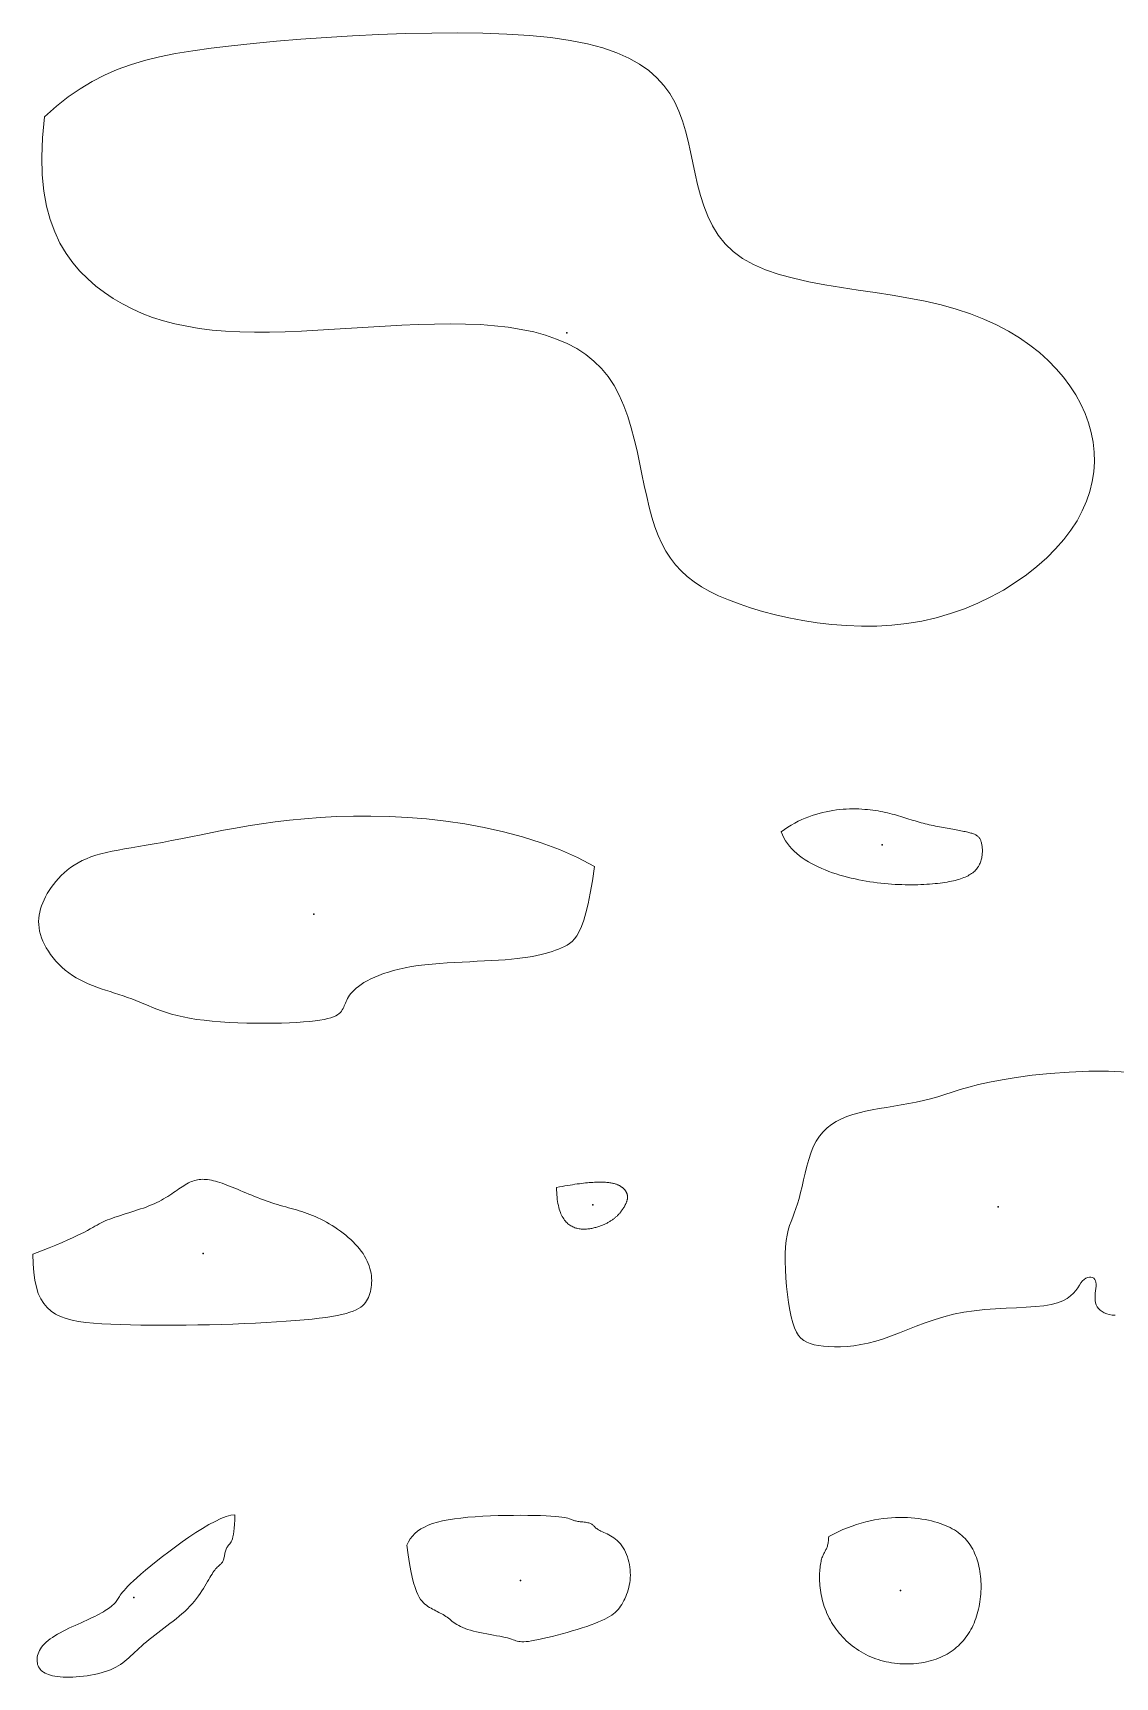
# Model space of a CAD drawing. Header units: millimetres. Extents: x 5 to 144, y 86 to 145.
# Drawn here: x 5.3 to 43.6, y 86.1 to 144.2 of the extents above; entities that cross this region are included whole.
import ezdxf

# ---------------------------------------------------------------- set-up
doc = ezdxf.new("R2010")
doc.units = ezdxf.units.MM
doc.layers.add('CONTOURS', color=1, linetype='Continuous')
doc.layers.add('DIMENSIONS', color=5, linetype='Continuous')

msp = doc.modelspace()

# ---------------------------------------------------------------- linework, layer by layer
at = {"layer": 'CONTOURS', "lineweight": 5}
for points in [[(5.697, 141.233), (5.629, 140.491), (5.605, 139.808), (5.623, 139.18), (5.681, 138.605), (5.775, 138.079), (5.903, 137.599), (6.062, 137.162), (6.249, 136.764), (6.463, 136.402), (6.699, 136.072), (6.956, 135.773), (7.23, 135.5), (7.519, 135.249), (7.821, 135.019), (8.135, 134.807), (8.462, 134.614), (8.802, 134.439), (9.157, 134.282), (9.527, 134.142), (9.912, 134.019), (10.315, 133.913), (10.735, 133.824), (11.173, 133.751), (11.63, 133.693), (12.107, 133.652), (12.605, 133.625), (13.123, 133.614), (13.662, 133.616), (14.218, 133.63), (14.789, 133.653), (15.37, 133.683), (15.959, 133.718), (16.553, 133.756), (17.15, 133.794), (17.744, 133.83), (18.335, 133.862), (18.918, 133.888), (19.49, 133.905), (20.049, 133.911), (20.592, 133.905), (21.115, 133.883), (21.619, 133.845), (22.101, 133.79), (22.563, 133.717), (23.002, 133.624), (23.419, 133.51), (23.811, 133.375), (24.18, 133.217), (24.524, 133.035), (24.842, 132.828), (25.133, 132.595), (25.398, 132.334), (25.634, 132.045), (25.843, 131.727), (26.025, 131.384), (26.185, 131.018), (26.325, 130.635), (26.448, 130.239), (26.557, 129.833), (26.655, 129.422), (26.745, 129.009), (26.83, 128.6), (26.913, 128.197), (26.997, 127.805), (27.084, 127.429), (27.179, 127.071), (27.284, 126.737), (27.4, 126.426), (27.53, 126.138), (27.674, 125.87), (27.835, 125.622), (28.014, 125.391), (28.211, 125.177), (28.43, 124.977), (28.671, 124.79), (28.936, 124.616), (29.226, 124.451), (29.542, 124.296), (29.887, 124.148), (30.262, 124.005), (30.666, 123.869), (31.096, 123.74), (31.55, 123.621), (32.024, 123.513), (32.516, 123.419), (33.022, 123.341), (33.54, 123.281), (34.066, 123.24), (34.598, 123.221), (35.133, 123.225), (35.667, 123.255), (36.198, 123.312), (36.722, 123.399), (37.238, 123.517), (37.742, 123.663), (38.234, 123.837), (38.71, 124.035), (39.17, 124.257), (39.61, 124.499), (40.03, 124.76), (40.426, 125.038), (40.798, 125.332), (41.143, 125.638), (41.46, 125.955), (41.745, 126.28), (41.998, 126.613), (42.217, 126.951), (42.401, 127.293), (42.552, 127.637), (42.669, 127.984), (42.755, 128.333), (42.808, 128.682), (42.831, 129.031), (42.823, 129.378), (42.785, 129.724), (42.718, 130.068), (42.622, 130.408), (42.499, 130.743), (42.348, 131.074), (42.171, 131.398), (41.967, 131.716), (41.737, 132.026), (41.48, 132.326), (41.196, 132.616), (40.885, 132.895), (40.547, 133.161), (40.182, 133.414), (39.789, 133.652), (39.369, 133.874), (38.921, 134.079), (38.445, 134.266), (37.941, 134.434), (37.409, 134.581), (36.851, 134.709), (36.273, 134.822), (35.681, 134.923), (35.081, 135.017), (34.481, 135.108), (33.886, 135.2), (33.301, 135.297), (32.735, 135.403), (32.192, 135.523), (31.679, 135.66), (31.203, 135.82), (30.769, 136.005), (30.384, 136.22), (30.051, 136.467), (29.768, 136.745), (29.528, 137.049), (29.327, 137.376), (29.158, 137.722), (29.018, 138.083), (28.9, 138.456), (28.8, 138.837), (28.711, 139.223), (28.63, 139.609), (28.549, 139.993), (28.465, 140.37), (28.372, 140.737), (28.264, 141.09), (28.138, 141.429), (27.988, 141.751), (27.811, 142.057), (27.603, 142.346), (27.359, 142.616), (27.074, 142.868), (26.746, 143.1), (26.368, 143.311), (25.938, 143.501), (25.451, 143.669), (24.903, 143.814), (24.289, 143.936), (23.606, 144.033), (22.857, 144.107), (22.051, 144.159), (21.198, 144.19), (20.31, 144.202), (19.394, 144.197), (18.462, 144.177), (17.524, 144.143), (16.589, 144.097), (15.667, 144.041), (14.768, 143.976), (13.903, 143.904), (13.081, 143.826), (12.313, 143.745), (11.602, 143.66), (10.945, 143.569), (10.336, 143.468), (9.77, 143.355), (9.241, 143.225), (8.744, 143.076), (8.273, 142.905), (7.824, 142.708), (7.389, 142.483), (6.965, 142.226), (6.545, 141.935), (6.124, 141.605), (5.697, 141.233)], [(25.156, 114.725), (24.547, 115.039), (23.916, 115.316), (23.268, 115.56), (22.606, 115.771), (21.933, 115.952), (21.254, 116.103), (20.572, 116.228), (19.891, 116.327), (19.214, 116.403), (18.545, 116.456), (17.889, 116.489), (17.248, 116.504), (16.626, 116.502), (16.026, 116.485), (15.451, 116.454), (14.898, 116.412), (14.368, 116.359), (13.86, 116.298), (13.373, 116.231), (12.907, 116.157), (12.462, 116.081), (12.037, 116.002), (11.632, 115.922), (11.245, 115.844), (10.877, 115.769), (10.527, 115.698), (10.195, 115.634), (9.879, 115.575), (9.58, 115.522), (9.296, 115.474), (9.028, 115.428), (8.773, 115.385), (8.533, 115.344), (8.306, 115.302), (8.091, 115.26), (7.889, 115.215), (7.697, 115.168), (7.517, 115.116), (7.346, 115.06), (7.185, 114.997), (7.032, 114.928), (6.888, 114.853), (6.753, 114.771), (6.625, 114.685), (6.506, 114.594), (6.394, 114.498), (6.289, 114.4), (6.192, 114.298), (6.101, 114.193), (6.017, 114.087), (5.939, 113.979), (5.867, 113.871), (5.801, 113.762), (5.741, 113.653), (5.687, 113.545), (5.639, 113.436), (5.597, 113.327), (5.562, 113.218), (5.533, 113.109), (5.513, 112.999), (5.499, 112.888), (5.494, 112.776), (5.497, 112.664), (5.508, 112.55), (5.528, 112.435), (5.557, 112.318), (5.596, 112.2), (5.643, 112.08), (5.7, 111.96), (5.765, 111.84), (5.839, 111.721), (5.92, 111.603), (6.009, 111.487), (6.106, 111.374), (6.209, 111.264), (6.32, 111.158), (6.436, 111.056), (6.559, 110.96), (6.688, 110.87), (6.822, 110.786), (6.961, 110.709), (7.104, 110.638), (7.252, 110.572), (7.402, 110.511), (7.555, 110.453), (7.709, 110.398), (7.865, 110.346), (8.021, 110.295), (8.176, 110.245), (8.332, 110.194), (8.485, 110.144), (8.637, 110.091), (8.785, 110.037), (8.931, 109.98), (9.076, 109.921), (9.22, 109.861), (9.368, 109.799), (9.519, 109.738), (9.675, 109.677), (9.839, 109.617), (10.013, 109.559), (10.197, 109.503), (10.394, 109.45), (10.606, 109.401), (10.834, 109.356), (11.08, 109.315), (11.345, 109.281), (11.627, 109.251), (11.923, 109.227), (12.229, 109.207), (12.541, 109.193), (12.857, 109.183), (13.172, 109.177), (13.484, 109.175), (13.788, 109.178), (14.082, 109.184), (14.362, 109.193), (14.624, 109.206), (14.865, 109.222), (15.082, 109.24), (15.274, 109.262), (15.443, 109.286), (15.591, 109.312), (15.718, 109.341), (15.828, 109.373), (15.921, 109.406), (16, 109.442), (16.066, 109.479), (16.12, 109.519), (16.165, 109.56), (16.203, 109.603), (16.233, 109.647), (16.26, 109.693), (16.283, 109.74), (16.305, 109.789), (16.326, 109.839), (16.347, 109.89), (16.369, 109.943), (16.393, 109.997), (16.421, 110.053), (16.454, 110.11), (16.492, 110.168), (16.537, 110.228), (16.589, 110.289), (16.65, 110.352), (16.721, 110.416), (16.803, 110.481), (16.896, 110.547), (17, 110.613), (17.115, 110.679), (17.241, 110.745), (17.379, 110.809), (17.529, 110.871), (17.69, 110.931), (17.863, 110.989), (18.048, 111.042), (18.245, 111.092), (18.455, 111.138), (18.676, 111.179), (18.911, 111.214), (19.156, 111.244), (19.409, 111.27), (19.67, 111.292), (19.936, 111.311), (20.204, 111.327), (20.474, 111.341), (20.742, 111.354), (21.007, 111.367), (21.266, 111.379), (21.519, 111.392), (21.762, 111.406), (21.994, 111.422), (22.213, 111.441), (22.419, 111.462), (22.611, 111.486), (22.791, 111.512), (22.959, 111.541), (23.117, 111.572), (23.265, 111.606), (23.404, 111.641), (23.534, 111.678), (23.656, 111.718), (23.772, 111.759), (23.882, 111.801), (23.986, 111.846), (24.086, 111.892), (24.181, 111.94), (24.273, 111.998), (24.362, 112.069), (24.448, 112.159), (24.532, 112.273), (24.614, 112.418), (24.693, 112.598), (24.772, 112.819), (24.849, 113.086), (24.926, 113.405), (25.003, 113.78), (25.079, 114.219), (25.156, 114.725)], [(31.75, 115.948), (31.795, 115.838), (31.848, 115.732), (31.908, 115.631), (31.975, 115.533), (32.048, 115.439), (32.127, 115.35), (32.212, 115.264), (32.303, 115.181), (32.399, 115.103), (32.499, 115.028), (32.605, 114.956), (32.714, 114.888), (32.827, 114.824), (32.944, 114.762), (33.064, 114.704), (33.186, 114.649), (33.312, 114.597), (33.439, 114.548), (33.568, 114.502), (33.699, 114.458), (33.831, 114.418), (33.964, 114.38), (34.097, 114.344), (34.231, 114.311), (34.364, 114.281), (34.497, 114.253), (34.629, 114.227), (34.761, 114.204), (34.892, 114.182), (35.022, 114.163), (35.152, 114.146), (35.28, 114.131), (35.407, 114.118), (35.532, 114.106), (35.657, 114.097), (35.779, 114.089), (35.901, 114.083), (36.02, 114.078), (36.138, 114.075), (36.254, 114.073), (36.368, 114.073), (36.479, 114.074), (36.589, 114.077), (36.696, 114.08), (36.801, 114.085), (36.903, 114.091), (37.003, 114.098), (37.1, 114.106), (37.194, 114.115), (37.285, 114.124), (37.373, 114.135), (37.459, 114.146), (37.541, 114.158), (37.621, 114.171), (37.697, 114.185), (37.771, 114.199), (37.842, 114.215), (37.91, 114.231), (37.976, 114.248), (38.039, 114.266), (38.099, 114.285), (38.156, 114.305), (38.211, 114.326), (38.264, 114.348), (38.314, 114.371), (38.361, 114.395), (38.406, 114.42), (38.449, 114.446), (38.489, 114.473), (38.527, 114.501), (38.563, 114.53), (38.596, 114.56), (38.627, 114.591), (38.656, 114.623), (38.683, 114.656), (38.708, 114.691), (38.731, 114.726), (38.751, 114.762), (38.77, 114.799), (38.787, 114.837), (38.802, 114.875), (38.815, 114.913), (38.827, 114.952), (38.837, 114.991), (38.846, 115.031), (38.853, 115.07), (38.859, 115.109), (38.863, 115.148), (38.866, 115.187), (38.868, 115.225), (38.869, 115.263), (38.868, 115.3), (38.867, 115.336), (38.864, 115.372), (38.861, 115.407), (38.857, 115.44), (38.852, 115.473), (38.846, 115.504), (38.84, 115.534), (38.833, 115.563), (38.826, 115.59), (38.817, 115.615), (38.809, 115.64), (38.799, 115.663), (38.788, 115.685), (38.776, 115.705), (38.764, 115.725), (38.75, 115.743), (38.735, 115.76), (38.718, 115.777), (38.701, 115.793), (38.681, 115.808), (38.661, 115.822), (38.638, 115.835), (38.614, 115.848), (38.588, 115.86), (38.56, 115.872), (38.531, 115.883), (38.499, 115.894), (38.465, 115.904), (38.429, 115.915), (38.391, 115.925), (38.35, 115.935), (38.307, 115.945), (38.261, 115.954), (38.213, 115.964), (38.163, 115.974), (38.111, 115.984), (38.056, 115.994), (37.999, 116.005), (37.941, 116.015), (37.88, 116.026), (37.818, 116.037), (37.755, 116.048), (37.69, 116.059), (37.624, 116.071), (37.557, 116.083), (37.489, 116.096), (37.419, 116.109), (37.349, 116.122), (37.278, 116.136), (37.207, 116.151), (37.135, 116.166), (37.063, 116.181), (36.991, 116.198), (36.918, 116.215), (36.846, 116.232), (36.774, 116.25), (36.702, 116.27), (36.63, 116.289), (36.559, 116.31), (36.487, 116.331), (36.416, 116.353), (36.345, 116.375), (36.273, 116.397), (36.202, 116.42), (36.129, 116.443), (36.057, 116.465), (35.983, 116.488), (35.908, 116.51), (35.833, 116.532), (35.757, 116.554), (35.679, 116.575), (35.6, 116.595), (35.519, 116.615), (35.437, 116.634), (35.353, 116.652), (35.267, 116.669), (35.18, 116.685), (35.09, 116.699), (34.998, 116.712), (34.903, 116.724), (34.806, 116.734), (34.707, 116.742), (34.604, 116.749), (34.499, 116.754), (34.392, 116.757), (34.282, 116.757), (34.171, 116.755), (34.057, 116.75), (33.941, 116.743), (33.824, 116.733), (33.706, 116.719), (33.586, 116.703), (33.465, 116.683), (33.343, 116.659), (33.22, 116.632), (33.097, 116.6), (32.973, 116.565), (32.85, 116.525), (32.726, 116.481), (32.602, 116.432), (32.478, 116.379), (32.355, 116.32), (32.232, 116.257), (32.11, 116.188), (31.989, 116.114), (31.869, 116.034), (31.75, 115.948)], [(5.292, 101.007), (5.299, 100.667), (5.322, 100.36), (5.36, 100.085), (5.414, 99.84), (5.484, 99.622), (5.571, 99.431), (5.675, 99.264), (5.797, 99.119), (5.936, 98.995), (6.093, 98.891), (6.269, 98.804), (6.463, 98.732), (6.677, 98.674), (6.91, 98.628), (7.164, 98.592), (7.437, 98.565), (7.731, 98.544), (8.047, 98.529), (8.383, 98.517), (8.739, 98.507), (9.111, 98.501), (9.496, 98.497), (9.893, 98.496), (10.299, 98.497), (10.71, 98.501), (11.125, 98.507), (11.541, 98.516), (11.955, 98.527), (12.364, 98.54), (12.767, 98.555), (13.159, 98.573), (13.54, 98.592), (13.905, 98.613), (14.253, 98.635), (14.581, 98.66), (14.886, 98.686), (15.166, 98.713), (15.421, 98.742), (15.652, 98.773), (15.862, 98.806), (16.05, 98.84), (16.218, 98.876), (16.368, 98.914), (16.501, 98.954), (16.617, 98.996), (16.719, 99.04), (16.808, 99.086), (16.884, 99.135), (16.95, 99.186), (17.005, 99.24), (17.053, 99.296), (17.093, 99.355), (17.128, 99.416), (17.157, 99.48), (17.184, 99.547), (17.207, 99.616), (17.227, 99.689), (17.243, 99.763), (17.256, 99.84), (17.265, 99.918), (17.271, 99.998), (17.272, 100.08), (17.269, 100.163), (17.261, 100.248), (17.249, 100.333), (17.232, 100.419), (17.21, 100.506), (17.183, 100.593), (17.151, 100.681), (17.113, 100.768), (17.07, 100.855), (17.021, 100.942), (16.966, 101.029), (16.905, 101.115), (16.839, 101.2), (16.769, 101.283), (16.693, 101.366), (16.613, 101.447), (16.53, 101.527), (16.443, 101.605), (16.353, 101.68), (16.261, 101.754), (16.166, 101.826), (16.069, 101.895), (15.971, 101.961), (15.872, 102.025), (15.772, 102.086), (15.672, 102.144), (15.572, 102.198), (15.473, 102.249), (15.374, 102.296), (15.276, 102.339), (15.18, 102.38), (15.084, 102.417), (14.988, 102.452), (14.893, 102.485), (14.798, 102.516), (14.704, 102.545), (14.61, 102.573), (14.515, 102.6), (14.421, 102.626), (14.326, 102.653), (14.231, 102.679), (14.135, 102.706), (14.039, 102.733), (13.942, 102.762), (13.844, 102.792), (13.745, 102.823), (13.645, 102.857), (13.544, 102.893), (13.442, 102.93), (13.34, 102.97), (13.237, 103.01), (13.134, 103.051), (13.031, 103.093), (12.929, 103.136), (12.827, 103.178), (12.726, 103.22), (12.627, 103.262), (12.528, 103.303), (12.432, 103.343), (12.337, 103.382), (12.244, 103.419), (12.154, 103.454), (12.067, 103.486), (11.982, 103.517), (11.9, 103.544), (11.822, 103.569), (11.747, 103.59), (11.674, 103.609), (11.604, 103.624), (11.537, 103.637), (11.471, 103.646), (11.408, 103.653), (11.347, 103.656), (11.287, 103.657), (11.229, 103.654), (11.171, 103.649), (11.115, 103.64), (11.06, 103.629), (11.005, 103.615), (10.951, 103.597), (10.897, 103.577), (10.843, 103.553), (10.789, 103.527), (10.735, 103.498), (10.68, 103.466), (10.625, 103.431), (10.568, 103.395), (10.51, 103.356), (10.452, 103.316), (10.391, 103.275), (10.329, 103.232), (10.266, 103.188), (10.2, 103.144), (10.132, 103.099), (10.062, 103.054), (9.989, 103.009), (9.914, 102.964), (9.835, 102.92), (9.754, 102.877), (9.669, 102.834), (9.581, 102.793), (9.489, 102.754), (9.395, 102.715), (9.298, 102.678), (9.198, 102.642), (9.098, 102.608), (8.996, 102.573), (8.893, 102.54), (8.79, 102.507), (8.687, 102.475), (8.585, 102.443), (8.485, 102.412), (8.386, 102.38), (8.289, 102.348), (8.195, 102.317), (8.104, 102.285), (8.016, 102.252), (7.932, 102.219), (7.853, 102.186), (7.779, 102.152), (7.707, 102.116), (7.636, 102.079), (7.563, 102.039), (7.488, 101.997), (7.407, 101.952), (7.319, 101.903), (7.221, 101.851), (7.112, 101.794), (6.99, 101.732), (6.852, 101.665), (6.697, 101.592), (6.523, 101.512), (6.328, 101.426), (6.109, 101.333), (5.864, 101.233), (5.593, 101.124), (5.292, 101.007)], [(23.813, 103.371), (23.814, 103.278), (23.817, 103.189), (23.822, 103.103), (23.829, 103.022), (23.837, 102.943), (23.848, 102.869), (23.86, 102.797), (23.874, 102.729), (23.889, 102.664), (23.907, 102.603), (23.925, 102.544), (23.945, 102.489), (23.967, 102.436), (23.989, 102.387), (24.014, 102.34), (24.039, 102.296), (24.065, 102.255), (24.093, 102.216), (24.122, 102.18), (24.151, 102.147), (24.182, 102.116), (24.214, 102.087), (24.246, 102.061), (24.279, 102.037), (24.313, 102.015), (24.348, 101.995), (24.383, 101.977), (24.419, 101.961), (24.455, 101.947), (24.492, 101.935), (24.529, 101.924), (24.566, 101.915), (24.604, 101.908), (24.642, 101.903), (24.681, 101.898), (24.719, 101.896), (24.757, 101.894), (24.796, 101.894), (24.834, 101.895), (24.873, 101.897), (24.911, 101.901), (24.949, 101.905), (24.986, 101.91), (25.024, 101.916), (25.061, 101.923), (25.097, 101.931), (25.134, 101.939), (25.169, 101.948), (25.204, 101.957), (25.239, 101.967), (25.272, 101.977), (25.305, 101.987), (25.338, 101.998), (25.369, 102.009), (25.4, 102.021), (25.431, 102.033), (25.46, 102.045), (25.489, 102.058), (25.518, 102.071), (25.546, 102.084), (25.573, 102.097), (25.599, 102.111), (25.625, 102.125), (25.651, 102.139), (25.676, 102.154), (25.7, 102.169), (25.723, 102.184), (25.746, 102.199), (25.769, 102.214), (25.791, 102.23), (25.812, 102.245), (25.833, 102.261), (25.854, 102.277), (25.873, 102.293), (25.893, 102.31), (25.911, 102.326), (25.93, 102.342), (25.948, 102.359), (25.965, 102.376), (25.982, 102.392), (25.998, 102.409), (26.014, 102.426), (26.029, 102.443), (26.044, 102.46), (26.059, 102.477), (26.073, 102.493), (26.086, 102.51), (26.099, 102.527), (26.112, 102.544), (26.124, 102.561), (26.136, 102.578), (26.148, 102.594), (26.159, 102.611), (26.17, 102.627), (26.18, 102.644), (26.19, 102.66), (26.2, 102.676), (26.209, 102.693), (26.218, 102.708), (26.226, 102.724), (26.235, 102.74), (26.242, 102.755), (26.25, 102.771), (26.257, 102.786), (26.264, 102.801), (26.27, 102.816), (26.276, 102.83), (26.282, 102.845), (26.287, 102.859), (26.292, 102.874), (26.297, 102.888), (26.301, 102.902), (26.305, 102.916), (26.308, 102.93), (26.311, 102.943), (26.314, 102.957), (26.316, 102.97), (26.318, 102.984), (26.319, 102.997), (26.32, 103.01), (26.321, 103.023), (26.321, 103.036), (26.321, 103.049), (26.32, 103.061), (26.319, 103.074), (26.317, 103.086), (26.315, 103.099), (26.313, 103.111), (26.31, 103.123), (26.307, 103.135), (26.303, 103.147), (26.299, 103.159), (26.294, 103.171), (26.289, 103.183), (26.283, 103.194), (26.277, 103.206), (26.271, 103.218), (26.264, 103.229), (26.256, 103.24), (26.248, 103.252), (26.24, 103.263), (26.231, 103.274), (26.221, 103.285), (26.212, 103.297), (26.201, 103.308), (26.19, 103.319), (26.179, 103.33), (26.167, 103.341), (26.154, 103.351), (26.141, 103.362), (26.128, 103.373), (26.114, 103.384), (26.099, 103.394), (26.084, 103.405), (26.067, 103.415), (26.05, 103.425), (26.032, 103.435), (26.014, 103.445), (25.994, 103.454), (25.973, 103.464), (25.951, 103.473), (25.928, 103.481), (25.904, 103.49), (25.878, 103.497), (25.852, 103.505), (25.824, 103.512), (25.794, 103.519), (25.763, 103.525), (25.731, 103.531), (25.697, 103.536), (25.662, 103.541), (25.625, 103.545), (25.586, 103.549), (25.545, 103.552), (25.503, 103.555), (25.459, 103.556), (25.413, 103.558), (25.365, 103.558), (25.314, 103.558), (25.262, 103.557), (25.208, 103.555), (25.152, 103.553), (25.093, 103.55), (25.032, 103.546), (24.969, 103.541), (24.904, 103.535), (24.836, 103.528), (24.765, 103.521), (24.692, 103.512), (24.617, 103.503), (24.539, 103.492), (24.458, 103.481), (24.374, 103.468), (24.288, 103.455), (24.199, 103.44), (24.107, 103.424), (24.012, 103.408), (23.914, 103.39), (23.813, 103.371)], [(12.433, 91.791), (12.29, 91.775), (12.123, 91.73), (11.936, 91.657), (11.733, 91.561), (11.515, 91.445), (11.287, 91.311), (11.052, 91.162), (10.812, 91.003), (10.571, 90.835), (10.332, 90.662), (10.097, 90.488), (9.872, 90.314), (9.657, 90.145), (9.457, 89.983), (9.274, 89.832), (9.112, 89.693), (8.971, 89.569), (8.848, 89.457), (8.743, 89.357), (8.653, 89.269), (8.578, 89.19), (8.515, 89.119), (8.463, 89.057), (8.419, 89.002), (8.384, 88.953), (8.354, 88.909), (8.328, 88.869), (8.305, 88.832), (8.284, 88.797), (8.261, 88.763), (8.236, 88.73), (8.208, 88.696), (8.176, 88.661), (8.141, 88.626), (8.102, 88.591), (8.059, 88.555), (8.013, 88.518), (7.962, 88.481), (7.907, 88.443), (7.847, 88.405), (7.783, 88.365), (7.715, 88.325), (7.641, 88.284), (7.563, 88.243), (7.48, 88.2), (7.391, 88.157), (7.298, 88.113), (7.2, 88.068), (7.098, 88.022), (6.994, 87.975), (6.888, 87.928), (6.781, 87.879), (6.673, 87.83), (6.566, 87.779), (6.461, 87.728), (6.357, 87.676), (6.257, 87.623), (6.16, 87.57), (6.068, 87.515), (5.981, 87.459), (5.9, 87.403), (5.827, 87.346), (5.76, 87.288), (5.7, 87.229), (5.648, 87.17), (5.601, 87.111), (5.561, 87.052), (5.527, 86.993), (5.499, 86.935), (5.476, 86.877), (5.459, 86.819), (5.447, 86.763), (5.44, 86.708), (5.439, 86.654), (5.441, 86.602), (5.449, 86.551), (5.46, 86.503), (5.476, 86.456), (5.496, 86.411), (5.521, 86.369), (5.551, 86.329), (5.586, 86.291), (5.626, 86.256), (5.672, 86.223), (5.723, 86.192), (5.78, 86.165), (5.844, 86.14), (5.913, 86.118), (5.989, 86.099), (6.072, 86.084), (6.161, 86.071), (6.258, 86.061), (6.361, 86.055), (6.471, 86.052), (6.586, 86.052), (6.705, 86.056), (6.827, 86.063), (6.952, 86.073), (7.079, 86.087), (7.206, 86.103), (7.333, 86.123), (7.458, 86.147), (7.581, 86.174), (7.701, 86.203), (7.817, 86.237), (7.928, 86.273), (8.033, 86.313), (8.132, 86.356), (8.224, 86.402), (8.31, 86.452), (8.392, 86.504), (8.47, 86.559), (8.545, 86.616), (8.618, 86.676), (8.689, 86.738), (8.759, 86.803), (8.83, 86.869), (8.902, 86.937), (8.976, 87.007), (9.052, 87.079), (9.132, 87.152), (9.216, 87.227), (9.305, 87.302), (9.399, 87.379), (9.498, 87.457), (9.6, 87.535), (9.705, 87.615), (9.812, 87.696), (9.921, 87.778), (10.031, 87.861), (10.14, 87.945), (10.249, 88.029), (10.356, 88.115), (10.461, 88.202), (10.563, 88.29), (10.661, 88.378), (10.755, 88.468), (10.843, 88.558), (10.927, 88.649), (11.005, 88.741), (11.077, 88.832), (11.145, 88.923), (11.209, 89.012), (11.268, 89.1), (11.324, 89.187), (11.375, 89.27), (11.424, 89.351), (11.469, 89.428), (11.512, 89.502), (11.552, 89.571), (11.59, 89.636), (11.626, 89.696), (11.66, 89.749), (11.693, 89.797), (11.725, 89.839), (11.755, 89.877), (11.784, 89.909), (11.812, 89.938), (11.838, 89.964), (11.863, 89.987), (11.886, 90.008), (11.908, 90.028), (11.929, 90.046), (11.948, 90.064), (11.965, 90.083), (11.981, 90.102), (11.996, 90.123), (12.009, 90.146), (12.021, 90.172), (12.031, 90.2), (12.04, 90.23), (12.048, 90.262), (12.056, 90.296), (12.063, 90.331), (12.07, 90.367), (12.077, 90.403), (12.085, 90.439), (12.093, 90.475), (12.102, 90.511), (12.112, 90.545), (12.124, 90.578), (12.137, 90.609), (12.152, 90.638), (12.169, 90.665), (12.188, 90.689), (12.209, 90.713), (12.232, 90.738), (12.255, 90.767), (12.278, 90.8), (12.302, 90.84), (12.325, 90.889), (12.346, 90.947), (12.367, 91.018), (12.385, 91.102), (12.401, 91.202), (12.415, 91.319), (12.425, 91.455), (12.431, 91.612), (12.433, 91.791)], [(18.521, 90.714), (18.568, 90.371), (18.615, 90.07), (18.662, 89.807), (18.709, 89.581), (18.757, 89.387), (18.805, 89.222), (18.853, 89.084), (18.902, 88.97), (18.951, 88.875), (19.001, 88.797), (19.052, 88.733), (19.103, 88.679), (19.156, 88.633), (19.209, 88.592), (19.263, 88.554), (19.318, 88.519), (19.373, 88.486), (19.428, 88.455), (19.483, 88.426), (19.538, 88.397), (19.592, 88.37), (19.646, 88.343), (19.699, 88.316), (19.75, 88.289), (19.8, 88.261), (19.849, 88.231), (19.896, 88.2), (19.941, 88.167), (19.986, 88.133), (20.031, 88.097), (20.077, 88.061), (20.124, 88.024), (20.175, 87.986), (20.228, 87.949), (20.286, 87.912), (20.349, 87.875), (20.417, 87.839), (20.493, 87.804), (20.575, 87.771), (20.666, 87.739), (20.766, 87.709), (20.873, 87.681), (20.985, 87.654), (21.101, 87.629), (21.22, 87.605), (21.34, 87.581), (21.459, 87.559), (21.576, 87.538), (21.69, 87.517), (21.799, 87.496), (21.9, 87.476), (21.994, 87.456), (22.078, 87.436), (22.152, 87.415), (22.216, 87.395), (22.273, 87.376), (22.325, 87.358), (22.374, 87.341), (22.423, 87.327), (22.473, 87.316), (22.526, 87.307), (22.585, 87.303), (22.652, 87.302), (22.73, 87.307), (22.819, 87.316), (22.922, 87.331), (23.042, 87.353), (23.178, 87.38), (23.327, 87.413), (23.486, 87.45), (23.654, 87.492), (23.829, 87.537), (24.007, 87.585), (24.187, 87.635), (24.367, 87.687), (24.543, 87.74), (24.713, 87.794), (24.876, 87.847), (25.029, 87.9), (25.169, 87.952), (25.296, 88.002), (25.411, 88.051), (25.513, 88.1), (25.605, 88.148), (25.688, 88.196), (25.762, 88.244), (25.828, 88.293), (25.887, 88.343), (25.94, 88.395), (25.989, 88.448), (26.033, 88.504), (26.075, 88.562), (26.114, 88.624), (26.152, 88.688), (26.189, 88.756), (26.224, 88.826), (26.257, 88.9), (26.288, 88.976), (26.316, 89.054), (26.341, 89.135), (26.364, 89.218), (26.383, 89.303), (26.398, 89.39), (26.409, 89.478), (26.417, 89.568), (26.42, 89.659), (26.418, 89.752), (26.412, 89.845), (26.401, 89.938), (26.386, 90.031), (26.366, 90.124), (26.342, 90.214), (26.315, 90.303), (26.283, 90.389), (26.247, 90.473), (26.208, 90.553), (26.165, 90.628), (26.118, 90.699), (26.068, 90.765), (26.015, 90.826), (25.958, 90.88), (25.9, 90.93), (25.84, 90.975), (25.779, 91.015), (25.717, 91.052), (25.656, 91.085), (25.596, 91.115), (25.538, 91.143), (25.482, 91.169), (25.429, 91.193), (25.38, 91.216), (25.335, 91.238), (25.295, 91.26), (25.261, 91.282), (25.23, 91.303), (25.204, 91.325), (25.18, 91.346), (25.159, 91.366), (25.139, 91.386), (25.12, 91.405), (25.101, 91.423), (25.081, 91.44), (25.06, 91.456), (25.037, 91.47), (25.011, 91.483), (24.982, 91.495), (24.948, 91.505), (24.911, 91.514), (24.871, 91.521), (24.829, 91.528), (24.785, 91.534), (24.74, 91.539), (24.695, 91.544), (24.65, 91.549), (24.606, 91.554), (24.563, 91.56), (24.523, 91.567), (24.485, 91.574), (24.451, 91.582), (24.421, 91.592), (24.394, 91.603), (24.366, 91.615), (24.337, 91.628), (24.303, 91.641), (24.263, 91.655), (24.214, 91.669), (24.154, 91.683), (24.08, 91.697), (23.992, 91.71), (23.886, 91.723), (23.759, 91.735), (23.611, 91.745), (23.439, 91.755), (23.242, 91.762), (23.026, 91.768), (22.792, 91.772), (22.543, 91.774), (22.284, 91.773), (22.017, 91.77), (21.745, 91.763), (21.472, 91.754), (21.201, 91.74), (20.935, 91.723), (20.676, 91.703), (20.43, 91.678), (20.197, 91.648), (19.981, 91.614), (19.781, 91.575), (19.597, 91.531), (19.429, 91.48), (19.275, 91.424), (19.135, 91.361), (19.01, 91.292), (18.897, 91.216), (18.798, 91.132), (18.711, 91.04), (18.636, 90.94), (18.573, 90.831), (18.521, 90.714)], [(33.433, 91.021), (33.432, 90.967), (33.429, 90.917), (33.425, 90.871), (33.42, 90.828), (33.413, 90.788), (33.405, 90.751), (33.396, 90.716), (33.386, 90.683), (33.375, 90.652), (33.363, 90.623), (33.351, 90.594), (33.338, 90.566), (33.324, 90.539), (33.31, 90.512), (33.296, 90.485), (33.281, 90.457), (33.267, 90.429), (33.253, 90.399), (33.238, 90.369), (33.224, 90.336), (33.211, 90.301), (33.197, 90.265), (33.185, 90.225), (33.173, 90.183), (33.162, 90.137), (33.151, 90.088), (33.142, 90.035), (33.134, 89.98), (33.127, 89.921), (33.121, 89.86), (33.116, 89.795), (33.113, 89.729), (33.111, 89.66), (33.11, 89.589), (33.112, 89.516), (33.114, 89.441), (33.119, 89.365), (33.125, 89.287), (33.134, 89.208), (33.144, 89.128), (33.156, 89.046), (33.171, 88.965), (33.188, 88.882), (33.207, 88.799), (33.228, 88.716), (33.252, 88.633), (33.278, 88.55), (33.307, 88.467), (33.339, 88.385), (33.373, 88.303), (33.41, 88.222), (33.45, 88.142), (33.493, 88.062), (33.538, 87.984), (33.586, 87.907), (33.637, 87.831), (33.69, 87.757), (33.745, 87.684), (33.803, 87.612), (33.863, 87.542), (33.925, 87.473), (33.99, 87.406), (34.057, 87.341), (34.126, 87.278), (34.196, 87.217), (34.269, 87.158), (34.344, 87.101), (34.421, 87.047), (34.5, 86.994), (34.58, 86.944), (34.662, 86.897), (34.746, 86.852), (34.832, 86.81), (34.919, 86.771), (35.008, 86.734), (35.098, 86.701), (35.189, 86.67), (35.282, 86.642), (35.375, 86.617), (35.469, 86.595), (35.565, 86.575), (35.66, 86.559), (35.756, 86.545), (35.853, 86.534), (35.949, 86.526), (36.046, 86.52), (36.142, 86.518), (36.239, 86.517), (36.334, 86.52), (36.429, 86.525), (36.524, 86.533), (36.617, 86.544), (36.71, 86.557), (36.802, 86.572), (36.892, 86.591), (36.98, 86.612), (37.068, 86.635), (37.153, 86.661), (37.237, 86.69), (37.318, 86.721), (37.398, 86.754), (37.475, 86.79), (37.55, 86.828), (37.624, 86.869), (37.695, 86.912), (37.764, 86.957), (37.831, 87.005), (37.895, 87.054), (37.958, 87.106), (38.019, 87.16), (38.077, 87.216), (38.133, 87.275), (38.187, 87.335), (38.239, 87.397), (38.289, 87.461), (38.336, 87.528), (38.382, 87.596), (38.425, 87.665), (38.466, 87.737), (38.504, 87.811), (38.541, 87.886), (38.575, 87.963), (38.607, 88.041), (38.637, 88.121), (38.665, 88.203), (38.69, 88.286), (38.713, 88.371), (38.734, 88.457), (38.753, 88.544), (38.769, 88.632), (38.783, 88.72), (38.795, 88.809), (38.805, 88.899), (38.812, 88.989), (38.817, 89.079), (38.82, 89.169), (38.821, 89.26), (38.82, 89.349), (38.816, 89.439), (38.81, 89.528), (38.802, 89.616), (38.791, 89.704), (38.778, 89.791), (38.763, 89.876), (38.746, 89.96), (38.727, 90.043), (38.705, 90.125), (38.681, 90.204), (38.655, 90.282), (38.626, 90.358), (38.595, 90.432), (38.562, 90.504), (38.527, 90.574), (38.489, 90.642), (38.448, 90.708), (38.404, 90.772), (38.358, 90.833), (38.309, 90.893), (38.257, 90.951), (38.202, 91.007), (38.144, 91.061), (38.082, 91.113), (38.018, 91.162), (37.95, 91.21), (37.878, 91.256), (37.803, 91.299), (37.725, 91.341), (37.643, 91.38), (37.557, 91.418), (37.467, 91.453), (37.374, 91.486), (37.276, 91.518), (37.174, 91.547), (37.069, 91.574), (36.959, 91.599), (36.844, 91.622), (36.726, 91.642), (36.604, 91.66), (36.479, 91.674), (36.35, 91.686), (36.218, 91.694), (36.082, 91.698), (35.943, 91.699), (35.802, 91.696), (35.658, 91.689), (35.511, 91.677), (35.361, 91.66), (35.21, 91.639), (35.056, 91.613), (34.9, 91.581), (34.742, 91.544), (34.583, 91.5), (34.422, 91.452), (34.26, 91.396), (34.096, 91.335), (33.932, 91.267), (33.766, 91.192), (33.6, 91.11), (33.433, 91.021)]]:
    msp.add_lwpolyline(points, close=True, dxfattribs=at)
msp.add_lwpolyline([(44.005, 107.451), (43.329, 107.481), (42.633, 107.479), (41.937, 107.451), (41.263, 107.402), (40.632, 107.337), (40.063, 107.262), (39.563, 107.181), (39.123, 107.096), (38.736, 107.007), (38.393, 106.918), (38.085, 106.828), (37.804, 106.741), (37.541, 106.657), (37.289, 106.579), (37.039, 106.507), (36.784, 106.444), (36.524, 106.387), (36.262, 106.337), (35.999, 106.29), (35.737, 106.245), (35.478, 106.202), (35.223, 106.158), (34.975, 106.112), (34.736, 106.062), (34.506, 106.007), (34.288, 105.946), (34.081, 105.876), (33.886, 105.796), (33.703, 105.704), (33.533, 105.598), (33.376, 105.477), (33.233, 105.338), (33.105, 105.181), (32.99, 105.002), (32.89, 104.803), (32.803, 104.587), (32.727, 104.357), (32.659, 104.12), (32.598, 103.88), (32.543, 103.641), (32.49, 103.408), (32.439, 103.186), (32.387, 102.979), (32.333, 102.792), (32.276, 102.623), (32.218, 102.466), (32.16, 102.317), (32.105, 102.17), (32.053, 102.02), (32.006, 101.86), (31.965, 101.685), (31.933, 101.491), (31.91, 101.271), (31.898, 101.022), (31.896, 100.752), (31.904, 100.465), (31.92, 100.169), (31.944, 99.871), (31.976, 99.578), (32.014, 99.295), (32.059, 99.031), (32.109, 98.791), (32.164, 98.582), (32.225, 98.406), (32.292, 98.257), (32.368, 98.135), (32.453, 98.036), (32.55, 97.957), (32.659, 97.894), (32.782, 97.846), (32.919, 97.809), (33.074, 97.779), (33.246, 97.757), (33.434, 97.741), (33.637, 97.734), (33.854, 97.736), (34.083, 97.749), (34.323, 97.774), (34.573, 97.812), (34.832, 97.865), (35.098, 97.933), (35.371, 98.018), (35.649, 98.117), (35.935, 98.227), (36.229, 98.343), (36.532, 98.461), (36.844, 98.579), (37.167, 98.691), (37.502, 98.794), (37.848, 98.883), (38.208, 98.956), (38.58, 99.01), (38.958, 99.049), (39.337, 99.077), (39.711, 99.098), (40.074, 99.115), (40.42, 99.132), (40.744, 99.155), (41.04, 99.185), (41.301, 99.228), (41.524, 99.286), (41.709, 99.359), (41.862, 99.444), (41.986, 99.536), (42.087, 99.632), (42.17, 99.73), (42.239, 99.825), (42.298, 99.915), (42.354, 99.995), (42.411, 100.063), (42.47, 100.117), (42.531, 100.156), (42.593, 100.182), (42.653, 100.194), (42.709, 100.193), (42.761, 100.18), (42.806, 100.156), (42.843, 100.119), (42.87, 100.072), (42.885, 100.015), (42.891, 99.949), (42.889, 99.875), (42.882, 99.796), (42.872, 99.713), (42.862, 99.627), (42.855, 99.54), (42.852, 99.454), (42.857, 99.371), (42.871, 99.291), (42.897, 99.217), (42.933, 99.149), (42.98, 99.086), (43.037, 99.03), (43.104, 98.98), (43.18, 98.938), (43.264, 98.903), (43.357, 98.876), (43.458, 98.857), (43.567, 98.847)], dxfattribs=at)
at = {"layer": 'DIMENSIONS'}
for p in [(24.172, 133.589), (35.322, 115.483), (15.224, 113.037), (25.088, 102.749), (39.431, 102.683), (11.31, 101.031), (22.539, 89.471), (35.976, 89.12), (8.863, 88.863)]:
    msp.add_point(p, dxfattribs=at)

doc.saveas('drawing.dxf')
